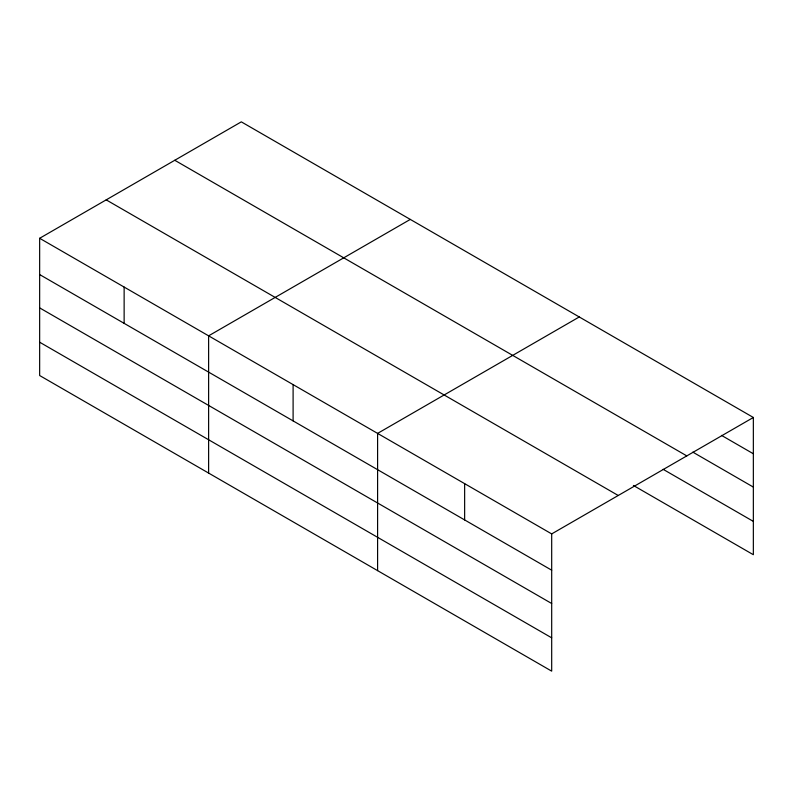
<?xml version="1.0" encoding="UTF-8"?>
<svg xmlns="http://www.w3.org/2000/svg" width="793" height="793" viewBox="0 0 793 793"><rect width="100%" height="100%" fill="white"/><g stroke="black" fill="none" stroke-linecap="round" stroke-linejoin="round"><path stroke-width="1.19" d="M551.69 603.503L551.69 533.907L39.65 238.287L39.65 375.525L551.69 671.146L551.69 603.503L39.65 307.882M633.399 485.465L753.35 554.713L753.35 417.475L241.31 121.854L39.65 238.287M410.288 219.413L208.618 335.836L208.618 473.084M579.257 316.962L377.597 433.394L377.597 570.633M551.69 533.907L753.35 417.475M721.501 435.377L753.35 453.765M692.844 452.139L753.35 487.08M174.767 160.275L686.797 455.896M663.117 469.307L753.35 521.398M106.203 199.866L618.233 495.486M39.65 274.566L551.69 570.187M39.65 342.209L551.69 637.83M464.639 483.651L464.639 519.94M293.103 384.615L293.103 420.905M124.134 287.066L124.134 323.346"/></g></svg>
